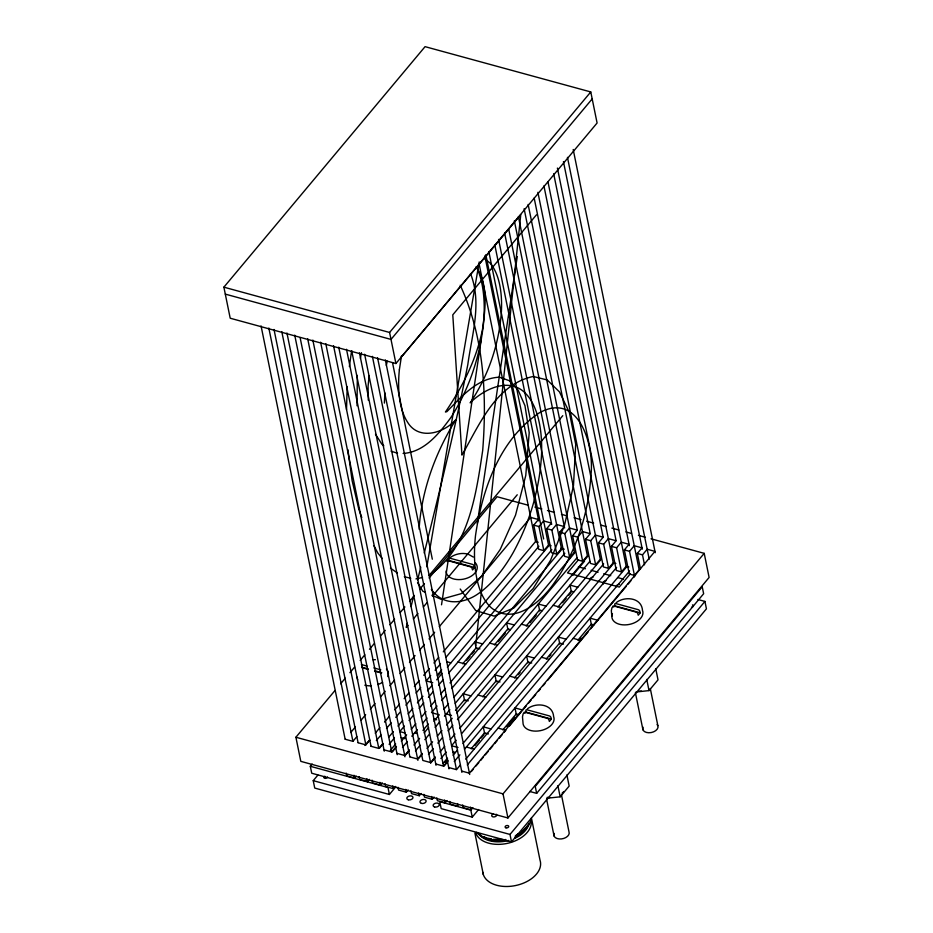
<?xml version="1.0" encoding="UTF-8"?>
<svg xmlns="http://www.w3.org/2000/svg" width="933" height="933" viewBox="0 0 933 933"><rect width="100%" height="100%" fill="white"/><g stroke="black" fill="none" stroke-linecap="round" stroke-linejoin="round"><path stroke-width="1.4" d="M346.528 409.529L347.181 386.74M384.384 403.091L384.897 392.933M369.13 375.591L368.069 386.367L368.278 400.152M475.76 645.554L520.754 214.718L401.155 357.234M349.374 366.587L351.578 350.843M441.531 604.806L481.393 338.597M477.311 523.401L517.267 256.575M399.359 369.771L401.505 355.846M483.189 326.363C479.224 358.727 468.494 390.367 450.697 417.774C439.093 433.623 424.247 452.202 403.114 453.438M426.824 566.832L479.224 261.94M357.316 375.404L357.047 405.785M360.406 358.365L361.444 352.686M523.168 713.757L522.48 716.847L522.981 722.515A15.733 9.983 -11.5 0 0 540.254 730.691A15.733 9.983 -11.5 0 0 553.631 716.626C552.744 703.599 535.822 702.211 527.437 708.812M612.025 607.523L611.337 610.614L611.838 616.281M386.309 365.351L387.288 361.141M407.208 623.291L406.24 627.466L408.024 625.343M411.091 606.578L413.762 595.382M424.27 553.059C439.735 490.478 455.327 427.885 467.806 364.628C471.888 334.807 482.209 302.77 470.477 273.556M417.622 579.871L420.771 567.171M474.559 567.509L449.193 560.57L449.03 559.089A1.726 1.05 39.9 0 1 450.242 558.296L472.413 564.36A1.726 1.05 39.9 0 1 474.104 565.946L474.559 567.509L472.53 569.946L472.075 568.384A1.726 1.05 39.9 0 0 470.372 566.786L448.202 560.733A1.726 1.05 39.9 0 0 446.989 561.526M524.789 713.255L526.025 712.101L525.874 710.619A1.726 1.05 39.9 0 1 527.075 709.815L549.257 715.879A1.726 1.05 39.9 0 1 550.948 717.465L551.403 719.028L549.374 721.466L548.907 719.903A1.726 1.05 39.9 0 0 547.216 718.317L525.046 712.252A1.726 1.05 39.9 0 0 523.833 713.045M613.646 607.021L614.882 605.867L614.73 604.386A1.726 1.05 39.9 0 1 615.943 603.593L638.114 609.646A1.726 1.05 39.9 0 1 639.805 611.243L640.26 612.806L638.23 615.232L637.775 613.681A1.726 1.05 39.9 0 0 636.073 612.083L613.902 606.018A1.726 1.05 39.9 0 0 612.689 606.823M223.885 287.166L425.075 46.65L590.776 91.947L597.097 123.004L395.907 363.52L230.206 318.223L223.885 287.166L389.586 332.463L395.907 363.52M389.586 332.463L590.776 91.947M592.187 98.898L391.009 339.414L225.308 294.117M536.405 214.882L452.785 314.841L461.94 455.117C479.294 425.11 495.61 384.466 533.209 376.477L547.216 379.976L559.45 391.883L569.387 412.514L575.708 444.271L573.48 485.615L564.593 524.999L550.633 560.092L533.186 588.536L513.838 608.001L494.163 616.118L475.748 610.579L460.191 589.015M429.04 575.556L562.762 415.686M651.024 538.808L704.205 553.351L709.115 577.457L507.925 817.973L300.799 761.351L295.901 737.245L335.017 690.478M340.603 683.796L345.257 678.221M349.922 672.658L354.575 667.095M360.161 660.412L364.826 654.838M369.48 649.275L374.133 643.712M380.652 635.909L385.317 630.346M389.971 624.783L394.624 619.209M400.21 612.526L404.875 606.963M409.529 601.4L414.182 595.825M419.768 589.143L424.433 583.58M429.087 578.017L497.079 496.729L527.868 505.138M413.377 618.941L417.937 613.494M423.407 606.951L427.057 602.59M432.434 596.164L517.232 494.782M395.837 786.764L389.399 794.473L311.727 773.235L310.304 766.285L312.17 764.045M350.738 732.522L355.403 726.947M361.001 720.264L365.654 714.69M370.319 709.115L374.984 703.54M380.571 696.858L385.236 691.283M389.901 685.708L394.554 680.134M400.152 673.451L404.817 667.876M409.482 662.302L415.068 655.619M419.733 650.044L424.398 644.47M429.052 638.895L434.65 632.212M439.315 626.638L530.679 517.407L538.446 519.529L533.758 525.139L538.668 549.245L543.846 550.657L548.534 545.047L488.822 251.572M697.896 599.487L704.928 601.412L706.433 608.829L511.506 841.858L314.736 788.07L313.231 780.653L317.896 775.078M345.14 739.216L352.907 741.338L356.826 736.662M543.846 550.657L538.936 526.55L543.624 520.941L551.391 523.063L546.703 528.673L551.613 552.779L556.791 554.202L561.479 548.592L498.584 239.431M364.966 745.49L369.631 739.916M375.229 733.233L379.883 727.658M384.548 722.084L389.213 716.509M394.799 709.815L399.464 704.252M404.129 698.677L408.794 693.102M414.38 686.408L419.045 680.845M423.71 675.27L429.297 668.576M433.962 663.001L438.627 657.438M443.28 651.864L535.589 541.513L479.072 263.701M369.771 740.196L365.853 744.872L358.085 742.75M556.791 554.202L551.881 530.084L556.569 524.474L564.337 526.597L559.648 532.218L564.558 556.325L569.736 557.736L574.425 552.126M376.372 740.545L380.991 735.029M386.53 728.393L391.149 722.877M395.767 717.36L400.385 711.832M405.925 705.208L410.543 699.68M416.095 693.056L420.713 687.539M430.696 675.597L426.253 680.915L432.725 682.676M435.14 670.279L440.481 663.899M445.939 657.38L538.912 546.225M437.262 675.247L441.706 669.929M438.335 675.107L440.119 672.985M382.717 743.741L378.798 748.418L371.031 746.295M346.213 773.13L346.784 775.918L354.552 778.04L356.184 776.081M379.521 748.196L383.206 743.776M388.758 737.152L393.376 731.624M397.994 726.107L402.613 720.579M408.153 713.955L412.771 708.439M417.389 702.911L422.929 696.286M427.547 690.77L432.166 685.242M436.691 679.842L442.02 673.463M447.362 667.083L549.467 545.012M569.736 557.736L564.827 533.629L569.515 528.02L577.282 530.142L572.594 535.752L577.504 559.858L582.682 561.281L587.37 555.671L518.386 216.596M389.108 744.336L394.437 737.956M404.397 726.061L399.767 731.577L404.945 733M409.016 720.533L413.634 715.016M419.174 708.392L423.792 702.864M428.41 697.348L433.029 691.82M438.568 685.195L443.187 679.679M448.726 673.055L551.87 549.759M390.332 750.365L395.662 743.986M462.756 663.783L476.087 647.84L479.97 648.901M466.5 660.459L470.057 656.202M471.83 654.08L474.5 650.896M383.976 749.829L391.743 751.951L396.443 746.342M359.158 776.664L359.73 779.463L367.497 781.586L369.34 779.37M392.42 751.776L395.977 747.52M401.318 741.14L406.648 734.772M411.231 729.291L415.85 723.763M421.401 717.139L426.019 711.622M430.638 706.094L435.256 700.578M440.796 693.954L445.414 688.426M450.033 682.909L562.412 548.546M582.682 561.281L577.772 537.163L582.46 531.553L590.227 533.676L585.539 539.286L590.449 563.404L595.627 564.815L600.316 559.205L528.136 204.455M402.485 747.356L407.138 741.782M411.803 736.219L417.261 729.688M422.602 723.308L427.046 717.99M431.489 712.672L437.029 706.048M441.647 700.531L446.266 695.003M451.817 688.379L564.815 553.281M422.941 730.399L428.27 724.02M494.467 644.878L507.809 628.935L510.398 629.635M498.21 641.554L505.324 633.052M409.389 749.875L404.689 755.485L396.922 753.363M372.104 780.198L372.675 782.997L380.442 785.12L382.297 782.892M405.587 755.042L409.319 750.587M413.972 745.024L419.57 738.341M424.142 732.871L428.585 727.553M433.927 721.174L439.256 714.795L432.784 713.034M443.875 709.278L448.493 703.762M454.033 697.126L575.358 552.091M595.627 564.815L590.717 540.708L595.406 535.099L603.173 537.221L598.485 542.831L603.394 566.937L608.573 568.349L613.261 562.739L537.898 192.326M415.5 750.808L420.165 745.234M424.83 739.647L429.507 734.061M435.105 727.367L439.781 721.78M444.446 716.206L449.869 709.721M455.211 703.342L576.862 557.899M578.53 559.707L567.486 572.909L619.267 587.067L630.311 573.865M455.537 710.433L464.436 699.797L468.319 700.858M526.189 625.973L539.531 610.03L542.12 610.742M529.932 622.649L536.16 615.209M422.334 753.421L417.634 759.03L409.867 756.908M385.049 783.755L385.621 786.542L393.388 788.665L395.254 786.426M418.59 758.517L422.334 754.051M426.999 748.464L432.597 741.77M437.274 736.184L441.939 730.609M446.615 725.023L452.213 718.328M456.75 712.905L588.303 555.625M572.582 575.463L584.548 561.165M608.573 568.349L603.663 544.242L608.351 538.633L616.118 540.755L611.43 546.365L616.328 570.483L621.506 571.894L626.206 566.284L628.795 567.019M428.48 754.307L433.157 748.721M437.834 743.135L442.499 737.536M448.108 730.831L452.785 725.244M457.462 719.658L589.878 561.363M482.816 696.846L496.158 680.892L500.041 681.953M557.911 607.068L571.241 591.125L573.83 591.837M562.541 602.683L566.098 598.426M568.768 595.242L570.541 593.12M435.279 756.955L430.579 762.564L422.812 760.442L338.737 347.169M397.994 787.277L398.566 790.076L406.333 792.199L408.199 789.959M430.638 763.136L435.314 757.549M439.991 751.963L444.656 746.377M450.266 739.659L454.942 734.073M459.619 728.486L601.249 559.17M621.506 571.894L616.608 547.788L621.296 542.178L629.064 544.301L624.375 549.91L629.274 574.017L634.452 575.428L639.152 569.818L557.409 168.057M440.889 758.494L446.219 752.115M456.179 740.219L451.549 745.735L458.021 747.508M461.718 733.583L603.651 563.905M443 763.462L447.443 758.144M514.538 677.941L527.868 661.987L531.752 663.048M444.971 762.261L447.63 759.065M518.281 674.617L520.054 672.483M448.225 760.5L443.525 766.11L435.758 763.987M410.94 790.822L411.511 793.61L419.279 795.732L421.121 793.528M444.201 765.935L447.758 761.678M453.1 755.298L457.543 749.98M463.013 743.438L614.194 562.704M634.452 575.428L629.553 551.321L634.242 545.712L642.009 547.834L637.321 553.444L640.493 569.048M454.266 761.515L459.852 754.832M464.517 749.257L616.596 567.439M471.165 748.802L484.495 732.86L488.379 733.921M546.248 659.036L559.59 643.082L563.474 644.143M474.909 745.479L479.352 740.161M481.125 738.038L483.795 734.854M549.105 656.774L550.89 654.651M448.703 767.521L456.47 769.643L460.389 764.967M423.885 794.356L424.457 797.155L432.224 799.278L434.078 797.05M465.754 759.182L627.139 566.238M644.516 564.792L642.499 554.855L647.187 549.245L654.954 551.368L469.416 773.189L461.648 771.066M467.281 764.967L629.565 570.949M502.875 729.898L516.217 713.955L518.806 714.666M577.97 640.131L591.312 624.189L593.901 624.888M506.619 726.574L514.631 717.01M579.043 639.991L580.827 637.869M436.831 797.902L437.402 800.689L445.169 802.812L447.035 800.584M471.305 771.556L473.183 769.328M475.982 765.97L478.781 762.623M480.647 760.395L483.446 757.048M485.323 754.809L488.122 751.462M489.988 749.222L492.787 745.875M494.653 743.648L497.452 740.301M499.33 738.061L502.129 734.714M503.995 732.487L505.861 730.247L498.094 728.125M509.418 726.002L521.874 711.109M526.457 705.628L522.76 710.048L514.993 707.925L516.404 714.876M528.3 703.424L531.075 700.112M532.918 697.907L535.694 694.595M538.458 691.271L540.312 689.067M543.076 685.755L544.93 683.551M547.694 680.239L588.07 631.968M590.729 628.784L626.311 586.251M628.154 584.058L630.906 580.758M633.659 577.469L635.501 575.276M470.827 810.159L439.758 801.669L441.181 808.619L472.25 817.121L470.827 810.159L472.903 807.675M472.25 817.121L478.606 809.517M507.925 817.973L503.027 793.855L704.205 553.351M536.65 793.365L703.645 593.726L702.222 586.764L535.239 786.402L536.65 793.365L529.676 791.452M511.506 841.858L510.001 834.44L704.928 601.412M547.123 798.216L560.162 796.829L569.165 786.076L566.891 774.915M635.979 691.994L649.018 690.607L658.022 679.854L655.747 668.693M428.958 575.486C468.844 548.954 476.133 494.117 482.699 450.417C487.061 394.857 484.052 336.44 460.202 285.241M450.592 557.293C455.491 553.875 461.812 552.639 467.62 554.027M616.293 602.578C624.69 595.977 641.601 597.365 642.487 610.404A15.733 9.983 -11.5 0 1 627.081 624.772A15.733 9.983 -11.5 0 1 612.456 613.599M415.966 578.915L422.532 577.469M372.978 659.748L375.393 659.701M404.316 576.722L410.777 578.273M534.866 507.051L541.863 508.963M547.461 510.503L554.459 512.415M561.456 514.328L567.054 515.856M574.052 517.768L581.049 519.681M586.647 521.209L593.645 523.121M600.642 525.034L606.24 526.562M611.838 528.101L618.836 530.014M625.833 531.927L631.431 533.454M638.429 535.367L645.426 537.28M533.758 525.139L538.936 526.55M546.703 528.673L551.881 530.084M559.648 532.218L564.827 533.629M572.594 535.752L577.772 537.163M585.539 539.286L590.717 540.708M598.485 542.831L603.663 544.242M611.43 546.365L616.608 547.788M624.375 549.91L629.553 551.321M637.321 553.444L642.499 554.855M560.931 548.149L563.707 548.907M535.589 541.513L538.189 542.248M548.534 545.047L551.135 545.793M561.479 548.592L564.068 549.327M613.261 562.739L615.85 563.485M578.425 566.832L585.457 568.757M591.079 570.285L598.111 572.209M603.733 573.748L610.753 575.673M617.786 577.585L623.407 579.125M577.784 587.219L570.016 585.096L571.428 592.047M614.882 605.867L640.26 612.806M553.117 605.295L560.885 607.418M546.062 606.123L538.294 604.001L539.717 610.952M597.843 620.282L590.076 618.159L591.499 625.11M521.407 624.2L529.174 626.323M573.189 638.359L580.956 640.481M514.351 625.028L506.584 622.906L507.995 629.857M566.133 639.187L558.366 637.064L559.777 644.015M489.685 643.105L497.452 645.228M541.467 657.264L549.234 659.386M482.629 643.933L474.862 641.811L476.273 648.762M534.411 658.092L526.644 655.969L528.055 662.92M457.963 662.01L465.73 664.133M509.745 676.168L517.512 678.291M447.024 661.777L450.907 662.838M502.689 676.996L494.922 674.874L496.344 681.825M478.034 695.062L485.801 697.196M361.386 664.529L366.926 666.045M373.853 667.935L380.781 669.824M470.978 695.901L463.211 693.767L464.622 700.73M361.666 667.165L368.348 668.996M375.019 670.815L381.702 672.646M526.025 712.101L551.403 719.028M362.121 667.713L367.66 669.229M374.588 671.13L381.515 673.02M446.312 713.967L451.49 715.389M491.038 728.953L483.271 726.83L484.682 733.781M434.008 719.063L436.597 719.763M414.59 732.871L417.179 733.583M466.372 747.03L474.139 749.152M401.003 737.606L404.887 738.668M452.785 751.765L455.374 752.476M295.901 737.245L503.027 793.855M310.304 766.285L387.976 787.51L389.399 794.473M313.231 780.653L510.001 834.44M391.009 451.14L397.505 453.275M468.039 554.109L473.299 557.048M425.355 592.303L422.731 591.137L417.541 582.728M431.921 595.219L441.099 599.289L461.275 593.645L481.556 576.337L500.216 549.467L515.529 515.156L525.769 475.515L529.209 432.667L524.964 405.68L518.13 390.122L509.558 380.769L499.412 377.177C477.125 378.238 461.38 396.723 446.942 411.605L445.438 411.989C462.488 386.88 476.588 359.228 482.513 329.256C485.358 308.636 488.612 284.88 476.052 266.791M390.461 568.104L397.225 572.897M484.11 258.231L490.012 263.013A81.358 39.139 -74.7 0 1 501.394 311.785C499.108 344.16 488.321 375.929 470.174 402.858C484.507 388.536 510.444 376.162 526.667 394.589A103.633 49.857 -74.7 0 1 541.583 453.473C539.915 488.204 529.839 522.317 513.092 552.744A122.724 59.036 -74.7 0 1 478.326 593.668C466.185 602.31 448.551 605.844 436.504 595.114A103.773 49.915 -74.7 0 1 431.349 589.364M383.813 445.811L381.842 444.178L375.474 434.148M476.355 832.353L480.623 835.898A29.296 18.602 -11.5 0 0 503.109 839.478M382.262 558.54L377.842 553.071L373.981 545.805M361.782 517.535L358.878 509.465L352.126 480.693L347.892 449.671M573.2 149.502L655.234 552.721M567.462 157.35L649.205 559.182M563.439 161.631L642.289 549.175M553.677 173.76L629.343 545.642M547.939 181.62L626.206 566.319M650.301 688.542L657.847 725.606M646.756 679.446L649.018 690.607M543.927 185.9L616.107 540.673M635.396 692.706L642.942 729.769M534.166 198.029L603.161 537.14M524.124 208.747L590.216 533.594M514.363 220.876L577.27 530.061M508.625 228.725L574.425 552.161M504.613 233.017L564.617 527.95M494.852 245.146L551.671 524.404M485.813 254.697L543.647 538.971M484.81 255.852L538.726 520.871M561.444 794.764L568.99 831.828A7.767 4.933 -11.5 0 1 561.374 838.93A7.767 4.933 -11.5 0 1 554.155 833.414M557.899 785.668L560.162 796.829M546.54 798.94L554.074 836.003M531.565 818.649L540.009 860.121A29.296 18.602 -11.5 0 1 515.739 885.51A29.296 18.602 -11.5 0 1 482.804 872.238M385.341 359.905L469.684 774.495M470.489 807.092L471.048 809.891L463.293 807.768L462.721 804.969M474.897 833.134L483.341 874.606M377.573 357.782L461.917 772.372M372.395 356.371L456.459 769.538M457.543 803.558L458.115 806.357L450.347 804.234L449.776 801.435M364.628 354.248L448.971 768.839M359.45 352.826L443.513 765.993M444.598 800.024L445.169 802.812M351.683 350.703L436.026 765.293M346.505 349.292L430.568 762.459M431.652 796.479L432.224 799.278M333.559 345.758L417.902 760.348M418.707 792.945L419.279 795.732M325.792 343.636L409.855 756.791M320.614 342.213L404.957 756.803M405.762 789.4L406.333 792.199M312.847 340.09L397.19 754.68M307.668 338.679L391.732 751.87M392.816 785.878L393.388 788.665M300.193 337.979L384.256 751.17M294.723 335.134L378.786 748.301M379.871 782.32L380.442 785.12M286.956 333.011L371.019 746.178M281.778 331.6L365.841 744.767M366.926 778.787L367.497 781.586M274.01 329.477L358.074 742.645M268.832 328.054L352.896 741.222M353.98 775.253L354.552 778.04M261.065 325.932L345.128 739.099M392.513 362.657L432.317 559.205M475.305 562.821A15.733 9.983 -11.5 0 1 465.415 578.705A15.733 9.983 -11.5 0 1 446.137 570.984M386.449 669.054A15.733 9.983 -11.5 0 1 387.766 676.588M382.588 682.268A15.733 9.983 -11.5 0 1 377.853 684.53M371.171 685.813A15.733 9.983 -11.5 0 1 364.791 685.172M357.736 679.784A15.733 9.983 -11.5 0 1 357.281 677.218M563.719 791.569A14.03 8.91 -11.5 0 1 562.098 793.178M549.77 797.493A14.03 8.91 -11.5 0 1 547.135 797.365M641.344 691.026A14.03 8.91 -11.5 0 1 638.627 691.26M657.112 724.475A7.767 4.933 -11.5 0 1 651.234 732.545A7.767 4.933 -11.5 0 1 643.012 727.18M419.104 529.174A103.773 49.915 -74.7 0 1 419.827 520.357C423.71 484.484 436.959 450.289 455.829 419.71C443.828 433.192 418.789 440.819 407.604 422.264A81.381 39.151 -74.7 0 1 399.371 369.771M476.67 267.363A99.248 47.735 -74.7 0 1 483.201 326.352M616.165 586.589A3.114 1.971 -11.5 0 1 619.302 584.256M692.461 604.899A1.843 1.166 -11.5 0 1 693.266 606.135A1.843 1.166 -11.5 0 1 691.493 607.208M496.344 814.287A2.484 1.574 -11.5 0 1 495.376 816.573A2.484 1.574 -11.5 0 1 492.041 816.34A2.484 1.574 -11.5 0 1 493.009 814.054M589.866 579.393A3.114 1.971 -11.5 0 1 592.991 577.061M603.394 583.953A3.114 1.971 -11.5 0 1 606.147 580.664M327.506 776.979A1.843 1.166 -11.5 0 1 324.754 778.285A1.843 1.166 -11.5 0 1 324.812 776.233M530.69 818.719A28.433 18.042 -11.5 0 1 509.068 842.965A28.433 18.042 -11.5 0 1 475.737 832.889M520.008 832.901A26.054 16.537 -11.5 0 1 517.943 834.265M501.511 839.525A26.054 16.537 -11.5 0 1 494.887 839.56M491.131 839.035A26.054 16.537 -11.5 0 1 488.787 838.452M528.311 824.492A28.433 18.042 -11.5 0 1 522.072 831.396M518.736 833.659A28.433 18.042 -11.5 0 1 516.264 835M500.753 839.268A28.433 18.042 -11.5 0 1 493.545 839.268M490.805 838.907A28.433 18.042 -11.5 0 1 488.169 838.359M486.921 838.009A28.433 18.042 -11.5 0 1 483.422 836.679M531.099 818.358A29.296 18.602 -11.5 0 1 515.261 836.003M528.894 823.349A26.392 16.747 -11.5 0 1 515.028 838.207M508.637 840.481A26.392 16.747 -11.5 0 1 478.477 833.344M525.979 827.559A25.937 16.467 -11.5 0 1 515.774 836.108M505.686 839.525A25.937 16.467 -11.5 0 1 483.865 836.878M527.413 826.055A26.054 16.537 -11.5 0 1 514.783 837.402M505.826 840.271A26.054 16.537 -11.5 0 1 480.04 834.475M590.892 475.515C588.431 514.281 575.848 552.674 553.222 584.385C540.219 602.543 513.57 625.53 491.446 607.908A99.504 47.863 -74.7 0 1 475.503 535.647C482.116 489.802 499.272 439.921 539.251 412.876C579.101 390.799 594.624 446.231 590.892 475.515M408.304 799.791A3.114 1.971 -11.5 0 0 412.969 797.563A3.114 1.971 -11.5 0 0 408.421 796.315A3.114 1.971 -11.5 0 0 408.304 799.791M434.615 806.975A3.114 1.971 -11.5 0 0 439.28 804.747A3.114 1.971 -11.5 0 0 434.72 803.511A3.114 1.971 -11.5 0 0 434.615 806.975M421.459 803.383A3.114 1.971 -11.5 0 0 426.124 801.155A3.114 1.971 -11.5 0 0 421.564 799.908A3.114 1.971 -11.5 0 0 421.459 803.383M505.989 827.828A1.843 1.166 -11.5 0 0 508.742 826.51A1.843 1.166 -11.5 0 0 506.048 825.775A1.843 1.166 -11.5 0 0 505.989 827.828"/></g></svg>
